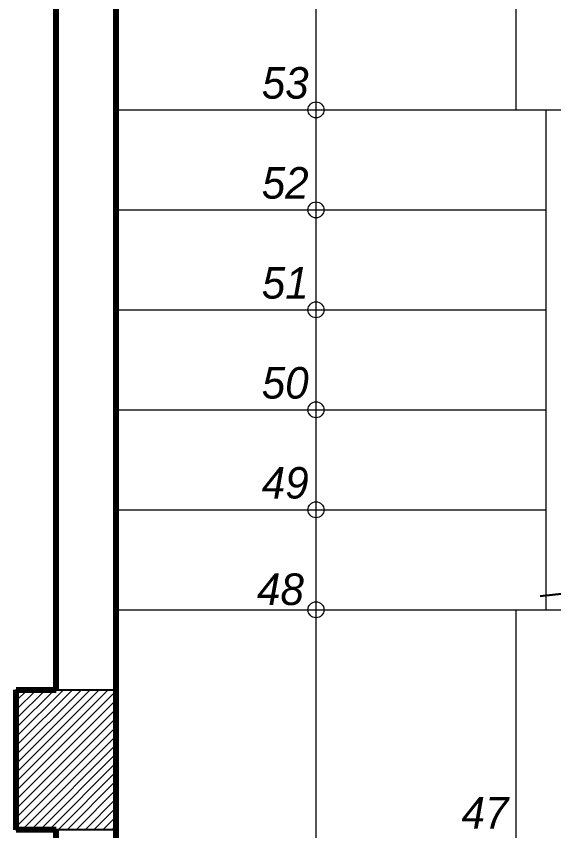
# Model space of a CAD drawing. Header units: millimetres. Extents: x 3790 to 7711, y 1449 to 3132.
# Drawn here: x 3928.833 to 3930.178, y 1481.557 to 1483.593 of the extents above; entities that cross this region are included whole.
import ezdxf

# ---------------------------------------------------------------- set-up
doc = ezdxf.new("R2010")
doc.units = ezdxf.units.MM
doc.header["$PDMODE"] = 3
doc.linetypes.add('HIDDEN', pattern=[9.525, 6.35, -3.175])
for name, color, linetype, lineweight in [('cotas', 7, 'Continuous', 5), ('pluma 0.0', 33, 'Continuous', 0), ('pluma 0.5', 41, 'Continuous', 5), ('pluma 1', 1, 'Continuous', 9), ('pluma 2', 2, 'Continuous', 20), ('pluma 2.5', 30, 'Continuous', 25), ('pluma 3', 251, 'Continuous', 30), ('pluma 8', 98, 'Continuous', 80), ('proyecciones', 32, 'HIDDEN', 9), ('TEXTO', 7, 'Continuous', 9), ('TEXTURAS', 35, 'Continuous', 5)]:
    doc.layers.add(name, color=color, linetype=linetype, lineweight=lineweight)
doc.styles.get("Standard").update_dxf_attribs({"font": 'arial.ttf'})
doc.styles.add('TIMES', font='arial.ttf', dxfattribs={"height": 0.11})
doc.dimstyles.new('julio', dxfattribs={"dimtxt": 0.11, "dimasz": 0.057, "dimexe": 0.03, "dimexo": 0.097, "dimgap": 0.0295, "dimtad": 1, "dimzin": 4, "dimdsep": 46, "dimtxsty": 'TIMES', "dimblk": 'ARCHTICK', "dimcen": 0, "dimdle": 0.03, "dimclrd": 256, "dimclre": 256, "dimclrt": 256, "dimadec": 0, "dimazin": 0, "dimtfac": 1, "dimtix": 1, "dimtmove": 2, "dimatfit": 2, "dimldrblk": 'ARCHTICK', "dimfxl": 1, "dimtolj": 1, "dimtzin": 0, "dimlwd": 5, "dimlwe": 5, "dimarcsym": 0})

# ---------------------------------------------------------------- blocks, each defined once
blk = doc.blocks.new('_ArchTick')
at = {"color": 0, "linetype": 'ByBlock', "lineweight": 40, "const_width": 0.15}
blk.add_lwpolyline([(-0.5, -0.5), (0.5, 0.5)], dxfattribs=at)
blk = doc.blocks.new('*D514')
at = {"layer": 'cotas', "lineweight": 5, "transparency": 16777216}
for p, q in [((3937.083, 1481.8372), (3937.083, 1480.3292)), ((3922.533, 1480.8622), (3922.533, 1480.3292)), ((3922.503, 1480.3592), (3937.113, 1480.3592))]:
    blk.add_line(p, q, dxfattribs=at)
at = {"layer": 'Defpoints', "color": 0, "transparency": 16777216}
for p in [(3937.083, 1481.9342), (3922.533, 1480.9592), (3937.083, 1480.3592)]:
    blk.add_point(p, dxfattribs=at)
at = {"layer": 'cotas', "lineweight": 5, "transparency": 16777216, "xscale": 0.057, "yscale": 0.057, "zscale": 0.057, "rotation": 180}
blk.add_blockref('_ArchTick', (3922.533, 1480.3592), dxfattribs=at)
at = {"layer": 'cotas', "lineweight": 5, "transparency": 16777216, "xscale": 0.057, "yscale": 0.057, "zscale": 0.057}
blk.add_blockref('_ArchTick', (3937.083, 1480.3592), dxfattribs=at)
at = {"layer": 'cotas', "transparency": 16777216, "insert": (3929.808, 1480.4449), "char_height": 0.11, "attachment_point": 5, "style": 'TIMES'}
blk.add_mtext('\\A1;14.55', dxfattribs=at)

msp = doc.modelspace()

# ---------------------------------------------------------------- hatches: boundary and pattern name
at = {"layer": 'TEXTURAS'}
h = msp.add_hatch(dxfattribs=at)
h.set_pattern_fill('LINE', color=256, scale=0.005, angle=45)
h.set_pattern_definition([(45, (74.969496, -57.590765), (-0.01122532015, 0.01122532015), [])])
h.paths.add_polyline_path([(3929.083, 1481.9092), (3928.983, 1481.9092), (3928.833, 1481.9092), (3928.833, 1481.5592), (3929.083, 1481.5592)])

# ---------------------------------------------------------------- linework, layer by layer
at = {"layer": 'pluma 0.0'}
for p, q in [((3930.083, 1484.4592), (3930.083, 1483.3592)), ((3930.083, 1482.1092), (3930.083, 1481.0592))]:
    msp.add_line(p, q, dxfattribs=at)
at = {"layer": 'pluma 0.5'}
msp.add_line((3929.583, 1483.9592), (3929.583, 1481.4842), dxfattribs=at)
for points in [[(3929.083, 1483.3592), (3930.158, 1483.3592)], [(3929.083, 1483.1092), (3930.158, 1483.1092)], [(3929.083, 1482.8592), (3930.158, 1482.8592)], [(3929.083, 1482.6092), (3930.158, 1482.6092)], [(3929.083, 1482.3592), (3930.158, 1482.3592)], [(3929.083, 1482.1092), (3930.158, 1482.1092)]]:
    msp.add_lwpolyline(points, dxfattribs=at)
at = {"layer": 'pluma 1'}
for centre in [(3929.583, 1483.3592), (3929.583, 1483.1092), (3929.583, 1482.8592), (3929.583, 1482.6092), (3929.583, 1482.3592), (3929.583, 1482.1092)]:
    msp.add_circle(centre, 0.02, dxfattribs=at)
at = {"layer": 'pluma 2'}
for p, q in [((3930.158, 1483.3592), (3930.158, 1482.1092)), ((3930.158, 1483.3592), (3930.208, 1483.3592)), ((3930.158, 1482.1092), (3930.208, 1482.1092))]:
    msp.add_line(p, q, dxfattribs=at)
at = {"layer": 'pluma 2.5'}
msp.add_lwpolyline([(3929.083, 1481.5592), (3928.833, 1481.5592), (3928.833, 1481.9092), (3929.083, 1481.9092)], close=True, dxfattribs=at)
at = {"layer": 'pluma 3'}
msp.add_lwpolyline([(3930.1437, 1482.1431), (3930.7831, 1482.2122), (3930.7933, 1482.2517), (3930.8108, 1482.1788), (3930.8276, 1482.2149), (3931.3971, 1482.2764)], dxfattribs=at)
at = {"layer": 'pluma 8'}
for p, q in [((3929.083, 1480.9592), (3929.083, 1484.4592)), ((3928.933, 1481.9092), (3928.933, 1484.3092)), ((3928.833, 1481.5592), (3928.833, 1481.9092)), ((3928.833, 1481.9092), (3928.933, 1481.9092)), ((3928.933, 1481.5592), (3928.833, 1481.5592))]:
    msp.add_line(p, q, dxfattribs=at)
msp.add_lwpolyline([(3928.933, 1481.2592), (3928.933, 1481.5592)], dxfattribs=at)
at = {"layer": 'proyecciones', "linetype": 'HIDDEN', "ltscale": 0.02}
msp.add_line((3929.083, 1487.6092), (3929.083, 1481.9092), dxfattribs=at)

# ---------------------------------------------------------------- texts
at = {"layer": 'TEXTO', "char_height": 0.078848, "attachment_point": 3}
for s, insert, width in [('{\\fStylus BT|b0|i1|c0|p34;\\C0;53}', (3929.5646, 1483.4661), 0.080432), ('{\\fStylus BT|b0|i1|c0|p34;\\C0;52}', (3929.5646, 1483.2161), 0.080432), ('{\\fStylus BT|b0|i1|c0|p34;\\C0;51}', (3929.5646, 1482.9661), 0.080432), ('{\\fStylus BT|b0|i1|c0|p34;\\C0;50}', (3929.5646, 1482.7161), 0.127796), ('{\\fStylus BT|b0|i1|c0|p34;\\C0;49}', (3929.5646, 1482.4661), 0.135002), ('{\\fStylus BT|b0|i1|c0|p34;\\C0;48}', (3929.5527, 1482.2), 0.080432), ('{\\fStylus BT|b0|i1|c0|p34;\\C0;47}', (3930.0646, 1481.6411), 0.080432)]:
    msp.add_mtext(s, dxfattribs=dict(at, insert=insert, width=width))

# ---------------------------------------------------------------- dimensions: what is measured, and where the dimension line sits
at = {"layer": 'cotas'}
dim = msp.add_linear_dim(base=(3937.083, 1480.3592), p1=(3922.533, 1480.9592), p2=(3937.083, 1481.9342), dimstyle='julio', dxfattribs=at)
dim.commit()
dim.dimension.update_dxf_attribs({"geometry": '*D514', "text_midpoint": (3929.808, 1480.4449)})

doc.saveas('drawing.dxf')
